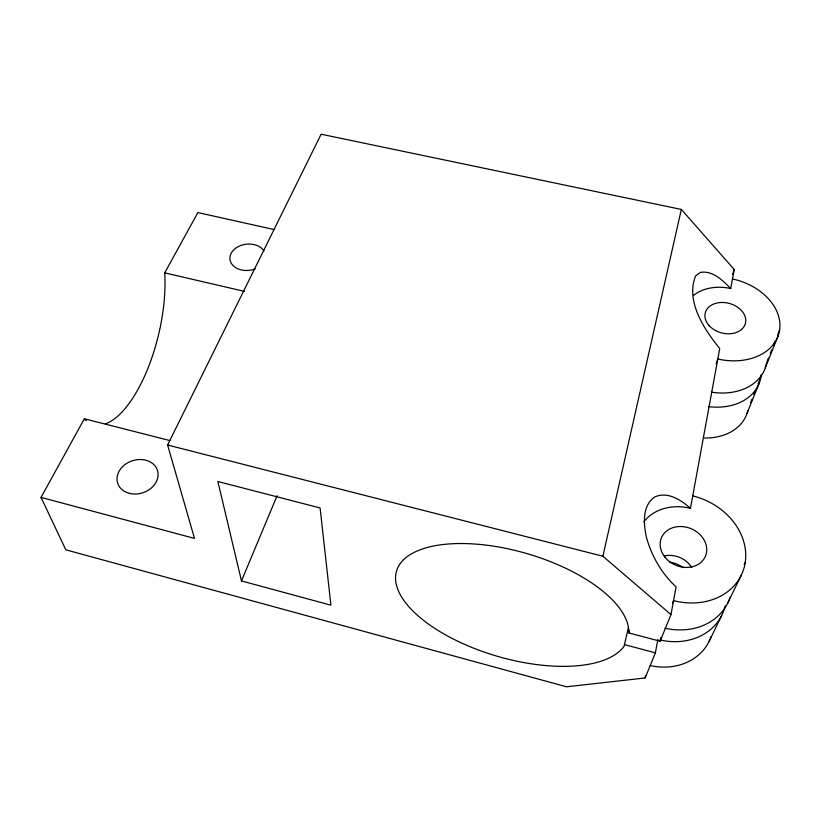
<?xml version="1.0" encoding="UTF-8"?>
<svg xmlns="http://www.w3.org/2000/svg" width="821" height="821" viewBox="0 0 821 821"><rect width="100%" height="100%" fill="white"/><g stroke="black" fill="none" stroke-linecap="round" stroke-linejoin="round"><path stroke-width="1.23" d="M628.476 627.152L624.073 646.26A120.482 53.427 16.3 0 1 435.181 628.64A120.482 53.427 16.3 0 1 465.199 543.574A120.482 53.427 16.3 0 1 628.773 632.929L660.125 641.222L670.983 614.59L676.063 586.861C661.531 573.397 651.33 555.704 646.25 536.606C643.541 523.367 642.155 506.229 654.327 497.136C667.299 490.937 680.917 499.856 690.451 508.332L719.719 348.556C704.213 329.365 685.432 301.369 695.592 275.938L700.334 272.418C712.772 270.263 722.706 280.484 730.721 288.52L734.2 269.483L681.338 209.437L321.114 134.203L167.607 445.023L194.495 538.402L41.05 497.393L84.347 418.772L169.803 440.549M660.125 641.222L660.813 637.517M41.05 497.393L65.783 549.803L566.521 686.797L645.152 677.972L655.394 652.839L657.908 639.415M645.152 677.972L645.604 675.601M628.773 632.929L629.286 630.425M670.983 614.59L602.881 556.248L681.338 209.437M732.63 274.276L734.2 269.483M716.158 363.785L717.8 359.013A55.315 40.64 15 0 0 779.468 331.017A55.315 40.64 15 0 0 732.476 278.945M750.62 402.567L752.015 399.088M753.873 394.439L755.269 390.96M758.05 383.992L760.841 377.024M767.05 361.486L768.446 357.987M770.314 353.328L771.709 349.828M773.577 345.159L774.973 341.659M777.774 334.66L779.632 330.001M747.059 413.384L759.589 382.114M765.326 367.787L778.38 335.214M672.594 602.973L673.538 600.623A63.628 52.862 22.7 0 0 745.006 563.842A63.628 52.862 22.7 0 0 692.729 495.884M241.477 580.929L217.873 481.506L320.098 507.953L330.914 605.19L241.477 580.929L277.088 495.73M744.175 564.55L745.252 562.313M709.057 641.509L721.762 615.36M727.632 603.291L741.065 575.644M105.304 423.944A102.286 41.553 -76.5 0 0 164.703 272.87L197.902 212.567L274.091 229.552M164.703 272.87L244.514 291.393M167.607 445.023L602.881 556.248M624.884 644.721L655.394 652.839M725.2 605.847A60.046 50.974 24.6 0 1 660.135 639.97M761.088 374.93A52.534 39.788 15.8 0 1 708.728 406.641M669.823 562.108A30.008 25.472 24.6 0 1 683.37 567.598M766.578 362.656A53.386 40.055 15.6 0 1 711.376 392.151M730.197 596.959A61.134 51.559 24 0 1 664.928 628.188M664.569 555.93A22.916 19.324 24 0 1 691.754 567.506M711.191 636.46A57.696 49.64 26.1 0 1 650.119 665.533M643.818 521.828A47.71 39.634 22.7 0 1 690.451 508.332M693.478 295.519A41.481 30.469 15 0 1 730.721 288.52M747.91 410.408A50.686 39.141 16.5 0 1 704.51 437.993M86.338 420.701A102.286 41.553 -76.5 0 1 84.347 418.772M255.136 268.888A17.918 13.146 -6.7 0 1 231.501 263.613A17.918 13.146 -6.7 0 1 240.358 245.674A17.918 13.146 -6.7 0 1 264.003 250.918M664.753 556.936A23.85 19.807 22.7 0 0 704.829 557.48A23.85 19.807 22.7 0 0 680.732 526.518A23.85 19.807 22.7 0 0 664.753 556.936M709.2 325.691A20.741 15.23 15 0 0 744.247 326.224A20.741 15.23 15 0 0 722.593 302.467A20.741 15.23 15 0 0 709.2 325.691M129.431 493.37A20.905 16.831 -18.1 0 0 157.971 472.578A20.905 16.831 -18.1 0 0 125.285 464.358A20.905 16.831 -18.1 0 0 129.431 493.37"/></g></svg>
